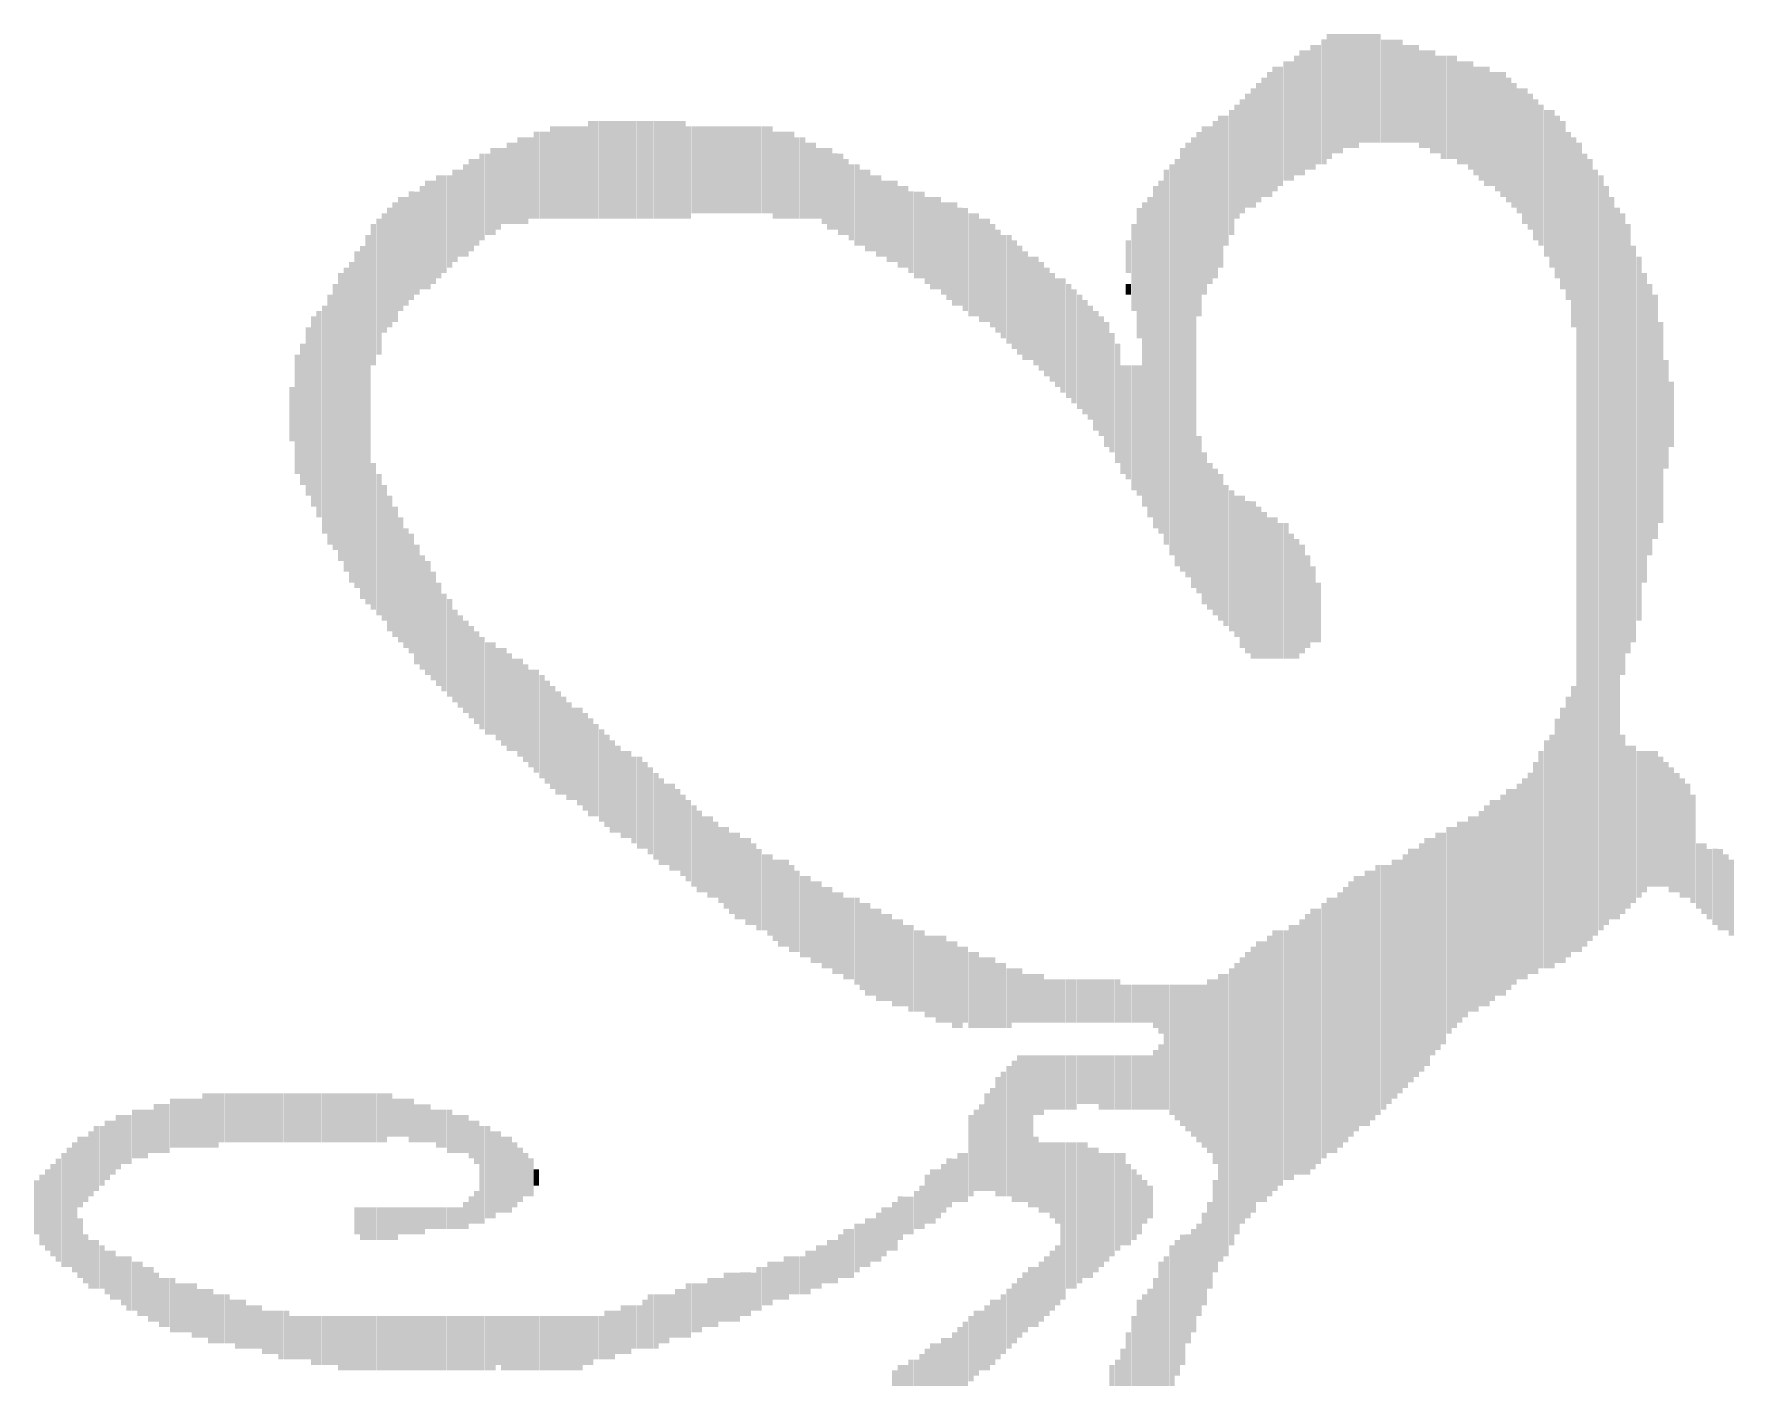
# Model space of a CAD drawing. Extents: x -10.1 to 20.4, y -11.4 to 45.8.
# Drawn here: x 13.762 to 17.103, y 35.564 to 38.205 of the extents above; entities that cross this region are included whole.
import ezdxf

# ---------------------------------------------------------------- set-up
doc = ezdxf.new("R2010")
doc.units = 0
doc.layers.add('21', color=41, linetype='CONTINUOUS')

# ---------------------------------------------------------------- blocks, each defined once
blk = doc.blocks.new('RECT')
blk.add_solid([(-0.5, -0.5), (0.5, -0.5), (-0.5, 0.5), (0.5, 0.5)])

msp = doc.modelspace()

# ---------------------------------------------------------------- block references
at = {"layer": '21', "rotation": 90}
for p, xscale, yscale in [((16.2756, 38.0606), 0.2452, 0.0106), ((16.2863, 38.0659), 0.2346, 0.0106), ((16.297, 38.0713), 0.2454, 0.0106), ((16.3076, 38.082), 0.2454, 0.0106), ((16.3183, 38.0873), 0.2346, 0.0106), ((16.329, 38.0873), 0.2346, 0.0106), ((16.3396, 38.0926), 0.224, 0.0106), ((16.3503, 38.0926), 0.224, 0.0106), ((16.361, 38.0926), 0.224, 0.0106), ((16.3716, 38.098), 0.2134, 0.0106), ((16.3823, 38.098), 0.2134, 0.0106), ((16.393, 38.098), 0.2134, 0.0106), ((16.4036, 38.098), 0.2134, 0.0106), ((16.4143, 38.0926), 0.2026, 0.0106), ((16.425, 38.0926), 0.2026, 0.0106), ((16.4358, 38.0926), 0.2026, 0.0108), ((16.4466, 38.0926), 0.2026, 0.0106), ((16.4572, 38.0873), 0.192, 0.0106), ((16.4679, 38.0873), 0.192, 0.0106), ((16.4786, 38.0873), 0.192, 0.0106), ((16.2223, 38.0339), 0.2346, 0.0106), ((16.2329, 38.0339), 0.2346, 0.0106), ((16.2436, 38.0446), 0.2346, 0.0106), ((16.2543, 38.05), 0.2454, 0.0106), ((16.265, 38.0553), 0.2346, 0.0106), ((16.4892, 38.0766), 0.192, 0.0106), ((16.4999, 38.0766), 0.192, 0.0106), ((16.5106, 38.0713), 0.2026, 0.0106), ((16.5212, 38.066), 0.192, 0.0106), ((16.5319, 38.0606), 0.2026, 0.0106), ((16.5426, 38.0606), 0.2026, 0.0106), ((16.5532, 38.0606), 0.2026, 0.0106), ((16.5639, 38.0499), 0.2026, 0.0106), ((16.5746, 38.0499), 0.2026, 0.0106), ((16.5852, 38.0446), 0.2132, 0.0106), ((16.1796, 38.0019), 0.2346, 0.0106), ((16.1903, 38.0073), 0.2454, 0.0106), ((16.2009, 38.018), 0.2454, 0.0106), ((16.2116, 38.0233), 0.2346, 0.0106), ((16.5959, 38.034), 0.2134, 0.0106), ((16.6066, 38.0286), 0.224, 0.0106), ((16.6172, 38.0233), 0.2346, 0.0106), ((16.6279, 38.018), 0.224, 0.0106), ((16.6386, 38.0126), 0.2346, 0.0106), ((16.6493, 38.0073), 0.2454, 0.0106), ((16.6599, 37.9966), 0.2452, 0.0106), ((16.1476, 37.9753), 0.224, 0.0106), ((16.1583, 37.9806), 0.2346, 0.0106), ((16.1689, 37.9913), 0.2346, 0.0106), ((16.6706, 37.986), 0.2454, 0.0106), ((16.6813, 37.9753), 0.2454, 0.0106), ((16.6919, 37.9646), 0.2666, 0.0106), ((16.7026, 37.9539), 0.2666, 0.0106), ((16.1156, 37.9326), 0.2454, 0.0106), ((16.1263, 37.954), 0.224, 0.0106), ((16.1369, 37.9646), 0.224, 0.0106), ((16.7133, 37.9379), 0.2772, 0.0106), ((16.7239, 37.9273), 0.2774, 0.0106), ((16.7346, 37.9113), 0.288, 0.0106), ((16.7453, 37.9006), 0.3094, 0.0106), ((14.7816, 37.9326), 0.1812, 0.0106), ((14.7923, 37.9326), 0.1812, 0.0106), ((14.8029, 37.9326), 0.1812, 0.0106), ((14.8136, 37.9326), 0.1812, 0.0106), ((14.8243, 37.9326), 0.1812, 0.0106), ((14.8349, 37.9326), 0.1812, 0.0106), ((14.8456, 37.9326), 0.1812, 0.0106), ((14.8563, 37.938), 0.192, 0.0106), ((14.8669, 37.938), 0.192, 0.0106), ((14.8776, 37.938), 0.192, 0.0106), ((14.8883, 37.938), 0.192, 0.0106), ((14.8989, 37.938), 0.192, 0.0106), ((14.9096, 37.938), 0.192, 0.0106), ((14.9203, 37.938), 0.192, 0.0106), ((14.9309, 37.938), 0.192, 0.0106), ((14.9416, 37.938), 0.192, 0.0106), ((14.9523, 37.938), 0.192, 0.0106), ((14.9629, 37.938), 0.192, 0.0106), ((14.9736, 37.938), 0.192, 0.0106), ((14.9843, 37.938), 0.192, 0.0106), ((14.995, 37.938), 0.192, 0.0106), ((15.0056, 37.938), 0.192, 0.0106), ((15.0163, 37.938), 0.192, 0.0106), ((15.027, 37.938), 0.192, 0.0106), ((15.0376, 37.938), 0.192, 0.0106), ((15.0483, 37.9326), 0.1812, 0.0106), ((15.059, 37.9379), 0.1706, 0.0106), ((15.0696, 37.9379), 0.1706, 0.0106), ((15.0803, 37.9379), 0.1706, 0.0106), ((15.091, 37.9379), 0.1706, 0.0106), ((15.1016, 37.9379), 0.1706, 0.0106), ((15.1123, 37.9379), 0.1706, 0.0106), ((15.123, 37.9379), 0.1706, 0.0106), ((15.1336, 37.9379), 0.1706, 0.0106), ((15.1443, 37.9379), 0.1706, 0.0106), ((15.155, 37.9379), 0.1706, 0.0106), ((15.1658, 37.9379), 0.1706, 0.0108), ((15.1766, 37.9379), 0.1706, 0.0106), ((15.1872, 37.9379), 0.1706, 0.0106), ((15.1979, 37.9379), 0.1706, 0.0106), ((15.2086, 37.9379), 0.1706, 0.0106), ((16.0623, 37.8579), 0.3306, 0.0106), ((16.0729, 37.8686), 0.3094, 0.0106), ((16.0836, 37.8793), 0.3094, 0.0106), ((16.0943, 37.8952), 0.2986, 0.0106), ((16.1049, 37.9166), 0.256, 0.0106), ((16.7559, 37.8846), 0.32, 0.0106), ((16.7666, 37.8686), 0.3306, 0.0106), ((14.6962, 37.9113), 0.16, 0.0106), ((14.7069, 37.9113), 0.16, 0.0106), ((14.7176, 37.9166), 0.1706, 0.0106), ((14.7283, 37.9166), 0.1706, 0.0106), ((14.7389, 37.922), 0.16, 0.0106), ((14.7496, 37.9273), 0.1706, 0.0106), ((14.7603, 37.9273), 0.1706, 0.0106), ((14.7709, 37.9273), 0.1706, 0.0106), ((15.2192, 37.9273), 0.1706, 0.0106), ((15.2299, 37.9273), 0.1706, 0.0106), ((15.2406, 37.9273), 0.1706, 0.0106), ((15.2512, 37.9273), 0.1706, 0.0106), ((15.2619, 37.922), 0.16, 0.0106), ((15.2726, 37.922), 0.16, 0.0106), ((15.2832, 37.9166), 0.1492, 0.0106), ((15.2939, 37.9166), 0.1492, 0.0106), ((16.0303, 37.5644), 0.8536, 0.0106), ((16.0409, 37.5591), 0.8856, 0.0106), ((16.0516, 37.8312), 0.3626, 0.0106), ((16.7773, 37.8472), 0.3306, 0.0106), ((16.7879, 37.8151), 0.3736, 0.0106), ((16.7986, 37.1963), 1.59, 0.0106), ((14.6216, 37.8686), 0.1814, 0.0106), ((14.6322, 37.8739), 0.1706, 0.0106), ((14.6429, 37.8846), 0.1706, 0.0106), ((14.6536, 37.8899), 0.16, 0.0106), ((14.6642, 37.8952), 0.1706, 0.0106), ((14.6749, 37.9006), 0.16, 0.0106), ((14.6856, 37.9059), 0.1492, 0.0106), ((15.3046, 37.9113), 0.1386, 0.0106), ((15.3152, 37.9059), 0.1492, 0.0106), ((15.3259, 37.9006), 0.16, 0.0106), ((15.3366, 37.8953), 0.1494, 0.0106), ((15.3472, 37.8899), 0.16, 0.0106), ((15.3579, 37.8846), 0.1494, 0.0106), ((16.0089, 37.5591), 0.8004, 0.0106), ((16.0196, 37.5644), 0.8322, 0.0106), ((16.8093, 37.1909), 1.558, 0.0106), ((16.8199, 37.1909), 1.5366, 0.0106), ((14.5361, 37.8099), 0.2132, 0.0108), ((14.5469, 37.8152), 0.2026, 0.0106), ((14.5576, 37.8259), 0.2026, 0.0106), ((14.5682, 37.8313), 0.192, 0.0106), ((14.5789, 37.8366), 0.1814, 0.0106), ((14.5896, 37.8473), 0.1814, 0.0106), ((14.6002, 37.8526), 0.1706, 0.0106), ((14.6109, 37.8579), 0.1812, 0.0106), ((15.3686, 37.8739), 0.1492, 0.0106), ((15.3793, 37.8686), 0.16, 0.0106), ((15.3899, 37.8633), 0.1494, 0.0106), ((15.4006, 37.8579), 0.16, 0.0106), ((15.4113, 37.8526), 0.1494, 0.0106), ((15.4219, 37.8473), 0.16, 0.0106), ((15.4326, 37.8419), 0.1492, 0.0106), ((15.4433, 37.8366), 0.16, 0.0106), ((15.4539, 37.8366), 0.16, 0.0106), ((15.9769, 37.5698), 0.6936, 0.0106), ((15.9876, 37.5698), 0.7364, 0.0106), ((15.9983, 37.5644), 0.7682, 0.0106), ((16.8306, 37.1856), 1.5046, 0.0106), ((16.8413, 37.1856), 1.4834, 0.0106), ((14.4826, 37.7726), 0.224, 0.0106), ((14.4933, 37.7779), 0.2132, 0.0106), ((14.504, 37.7886), 0.2134, 0.0106), ((14.5146, 37.7939), 0.2026, 0.0106), ((14.5253, 37.8046), 0.2026, 0.0106), ((15.4646, 37.8259), 0.16, 0.0106), ((15.4753, 37.8259), 0.16, 0.0106), ((15.4859, 37.8153), 0.16, 0.0106), ((15.4966, 37.8099), 0.1706, 0.0106), ((15.5073, 37.8099), 0.1706, 0.0106), ((15.5179, 37.7992), 0.1706, 0.0106), ((15.5286, 37.7939), 0.1812, 0.0106), ((15.5393, 37.7939), 0.1812, 0.0106), ((15.9556, 37.5698), 0.6296, 0.0106), ((15.9662, 37.5698), 0.6724, 0.0106), ((16.8519, 37.1803), 1.4514, 0.0106), ((16.8626, 37.1749), 1.4192, 0.0106), ((14.4506, 37.7351), 0.2348, 0.0106), ((14.4613, 37.7458), 0.235, 0.0106), ((14.472, 37.7565), 0.235, 0.0106), ((15.5499, 37.7833), 0.1814, 0.0106), ((15.5606, 37.7779), 0.192, 0.0106), ((15.5713, 37.7726), 0.2026, 0.0106), ((15.5819, 37.7673), 0.192, 0.0106), ((15.5926, 37.7619), 0.2026, 0.0106), ((15.6033, 37.7512), 0.2026, 0.0106), ((15.6139, 37.7512), 0.2026, 0.0106), ((15.9342, 37.7351), 0.2562, 0.0106), ((15.9449, 37.5751), 0.5976, 0.0106), ((16.8733, 37.1643), 1.398, 0.0106), ((16.8839, 37.3989), 0.9072, 0.0106), ((14.4293, 37.6925), 0.2776, 0.0106), ((14.44, 37.7085), 0.267, 0.0106), ((15.6246, 37.7405), 0.203, 0.0106), ((15.6353, 37.7405), 0.203, 0.0106), ((15.646, 37.7298), 0.203, 0.0106), ((15.6566, 37.7191), 0.2028, 0.0106), ((15.9236, 37.7459), 0.1706, 0.0106), ((16.8946, 37.4096), 0.8432, 0.0106), ((14.408, 37.4417), 0.6936, 0.0106), ((14.4186, 37.4471), 0.7256, 0.0106), ((15.6673, 37.7084), 0.2028, 0.0106), ((15.678, 37.7031), 0.2136, 0.0106), ((15.6886, 37.6925), 0.2136, 0.0106), ((15.6993, 37.6818), 0.2136, 0.0106), ((15.9129, 37.7673), 0.064, 0.0106), ((16.9053, 37.3991), 0.779, 0.0106), ((14.3866, 37.4417), 0.6296, 0.0106), ((14.3973, 37.4471), 0.6616, 0.0106), ((15.71, 37.6711), 0.2136, 0.0106), ((15.7206, 37.6658), 0.203, 0.0106), ((15.7313, 37.6605), 0.2136, 0.0106), ((15.742, 37.6498), 0.2136, 0.0106), ((16.916, 37.4098), 0.715, 0.0106), ((14.3653, 37.4524), 0.5656, 0.0106), ((14.376, 37.4471), 0.5976, 0.0106), ((15.7526, 37.6391), 0.2136, 0.0106), ((15.7633, 37.6285), 0.2136, 0.0106), ((15.774, 37.6178), 0.2136, 0.0106), ((15.7846, 37.6124), 0.2242, 0.0106), ((16.9266, 37.4311), 0.6084, 0.0106), ((14.3439, 37.4471), 0.491, 0.0106), ((14.3546, 37.4524), 0.5228, 0.0106), ((15.7953, 37.6018), 0.2242, 0.0106), ((15.8061, 37.5911), 0.2242, 0.0108), ((15.8169, 37.5804), 0.2242, 0.0106), ((15.9129, 37.7032), 0.0212, 0.0106), ((16.9373, 37.4471), 0.5336, 0.0106), ((16.948, 37.4524), 0.4802, 0.0106), ((14.3119, 37.4631), 0.3736, 0.0106), ((14.3226, 37.4578), 0.4056, 0.0106), ((14.3333, 37.4471), 0.4482, 0.0106), ((15.8276, 37.5698), 0.2242, 0.0106), ((15.8382, 37.5591), 0.2242, 0.0106), ((15.8489, 37.5431), 0.235, 0.0106), ((15.8596, 37.5324), 0.2348, 0.0106), ((14.3013, 37.4629), 0.3306, 0.0106), ((15.8702, 37.5163), 0.2454, 0.0106), ((15.8809, 37.5003), 0.2346, 0.0106), ((16.9586, 37.4416), 0.3946, 0.0106), ((14.2906, 37.4576), 0.2772, 0.0106), ((15.8916, 37.4789), 0.2346, 0.0106), ((14.2799, 37.4576), 0.2346, 0.0106), ((15.9022, 37.447), 0.2134, 0.0106), ((15.9129, 37.4416), 0.224, 0.0106), ((15.9236, 37.431), 0.2454, 0.0106), ((15.9342, 37.4256), 0.256, 0.0106), ((16.9693, 37.4576), 0.2132, 0.0106), ((16.98, 37.4576), 0.128, 0.0106), ((14.2693, 37.4576), 0.1066, 0.0106), ((16.0516, 37.2603), 0.3094, 0.0106), ((16.0623, 37.2336), 0.2986, 0.0106), ((14.4293, 37.2176), 0.288, 0.0106), ((16.0729, 37.2176), 0.288, 0.0106), ((16.0836, 37.2069), 0.288, 0.0106), ((14.44, 37.2016), 0.2774, 0.0106), ((14.4506, 37.1856), 0.2666, 0.0106), ((16.0943, 37.1963), 0.288, 0.0106), ((16.1049, 37.1803), 0.2774, 0.0106), ((14.4613, 37.1642), 0.2666, 0.0106), ((16.1156, 37.1696), 0.2774, 0.0106), ((16.1263, 37.1589), 0.2772, 0.0106), ((16.1369, 37.1481), 0.2988, 0.0106), ((16.1476, 37.1375), 0.299, 0.0106), ((16.1583, 37.1321), 0.3096, 0.0106), ((14.472, 37.1483), 0.256, 0.0106), ((14.4826, 37.1323), 0.2454, 0.0106), ((16.1689, 37.1268), 0.299, 0.0106), ((16.1796, 37.1214), 0.2882, 0.0106), ((16.1903, 37.1161), 0.2776, 0.0106), ((16.2009, 37.1161), 0.2776, 0.0106), ((14.4933, 37.1161), 0.2348, 0.0106), ((14.504, 37.1055), 0.235, 0.0106), ((16.2116, 37.1108), 0.267, 0.0106), ((16.2223, 37.1108), 0.267, 0.0106), ((16.2329, 37.1001), 0.2456, 0.0106), ((14.5146, 37.0841), 0.2348, 0.0106), ((16.2436, 37.0948), 0.235, 0.0106), ((16.2543, 37.0948), 0.2136, 0.0106), ((14.5253, 37.0681), 0.2242, 0.0106), ((14.5361, 37.0574), 0.2242, 0.0108), ((14.5469, 37.0415), 0.2136, 0.0106), ((16.265, 37.0895), 0.1816, 0.0106), ((16.2756, 37.0842), 0.1492, 0.0106), ((14.5576, 37.0254), 0.2028, 0.0106), ((16.2863, 37.0682), 0.1172, 0.0106), ((14.5682, 37.0094), 0.1922, 0.0106), ((14.5789, 36.9988), 0.1922, 0.0106), ((14.5896, 36.9828), 0.1816, 0.0106), ((14.6002, 36.9721), 0.1816, 0.0106), ((14.6109, 36.9615), 0.1816, 0.0106), ((14.6216, 36.9508), 0.1816, 0.0106), ((14.6322, 36.9401), 0.1816, 0.0106), ((14.6429, 36.9295), 0.1816, 0.0106), ((14.6536, 36.9188), 0.1816, 0.0106), ((14.6642, 36.9188), 0.1816, 0.0106), ((14.6749, 36.908), 0.1814, 0.0106), ((14.6856, 36.9026), 0.192, 0.0106), ((14.6962, 36.892), 0.192, 0.0106), ((14.7069, 36.8866), 0.1812, 0.0106), ((14.7176, 36.8813), 0.192, 0.0106), ((14.7283, 36.8706), 0.192, 0.0106), ((14.7389, 36.86), 0.192, 0.0106), ((14.7496, 36.8546), 0.2026, 0.0106), ((14.7603, 36.8439), 0.2026, 0.0106), ((14.7709, 36.8333), 0.2026, 0.0106), ((14.7816, 36.8226), 0.2026, 0.0106), ((16.7879, 36.6626), 0.5226, 0.0106), ((14.7923, 36.8119), 0.2026, 0.0106), ((14.8029, 36.8066), 0.192, 0.0106), ((14.8136, 36.796), 0.192, 0.0106), ((14.8243, 36.7906), 0.1812, 0.0106), ((14.8349, 36.7853), 0.192, 0.0106), ((16.7666, 36.6306), 0.5014, 0.0106), ((16.7773, 36.6466), 0.512, 0.0106), ((14.8456, 36.7746), 0.192, 0.0106), ((14.8563, 36.764), 0.192, 0.0106), ((14.8669, 36.7586), 0.1812, 0.0106), ((16.7559, 36.6199), 0.48, 0.0106), ((14.8776, 36.748), 0.1814, 0.0106), ((14.8883, 36.7373), 0.1814, 0.0106), ((14.8989, 36.7266), 0.1812, 0.0106), ((16.7346, 36.5931), 0.4482, 0.0106), ((16.7453, 36.5985), 0.459, 0.0106), ((16.8839, 36.6519), 0.352, 0.0106), ((14.9096, 36.7213), 0.1706, 0.0106), ((14.9203, 36.7106), 0.1706, 0.0106), ((14.9309, 36.7106), 0.1706, 0.0106), ((14.9416, 36.6999), 0.1706, 0.0106), ((14.9523, 36.6946), 0.1812, 0.0106), ((16.7239, 36.5825), 0.427, 0.0106), ((16.8946, 36.6466), 0.32, 0.0106), ((16.9053, 36.6519), 0.3092, 0.0106), ((16.916, 36.6519), 0.288, 0.0106), ((16.9266, 36.6573), 0.2774, 0.0106), ((16.9373, 36.6626), 0.2666, 0.0106), ((16.948, 36.6626), 0.2666, 0.0106), ((16.9586, 36.6573), 0.256, 0.0106), ((14.9629, 36.6893), 0.1706, 0.0106), ((14.9736, 36.6786), 0.1706, 0.0106), ((14.9843, 36.6679), 0.1706, 0.0106), ((16.7026, 36.5558), 0.395, 0.0106), ((16.7133, 36.5664), 0.4162, 0.0106), ((16.9693, 36.6519), 0.2452, 0.0106), ((16.98, 36.6413), 0.2454, 0.0106), ((16.9906, 36.6359), 0.2346, 0.0106), ((14.995, 36.6573), 0.1706, 0.0106), ((15.0056, 36.652), 0.16, 0.0106), ((15.0163, 36.6466), 0.1706, 0.0106), ((15.027, 36.6413), 0.16, 0.0106), ((16.6599, 36.5238), 0.395, 0.0106), ((16.6706, 36.5291), 0.3842, 0.0106), ((16.6813, 36.5398), 0.3842, 0.0106), ((16.6919, 36.5451), 0.3948, 0.0106), ((17.0013, 36.6252), 0.2346, 0.0106), ((17.012, 36.6199), 0.224, 0.0106), ((15.0376, 36.6306), 0.16, 0.0106), ((15.0483, 36.6199), 0.16, 0.0106), ((15.059, 36.6093), 0.16, 0.0106), ((16.6172, 36.4918), 0.395, 0.0106), ((16.6279, 36.5025), 0.395, 0.0106), ((16.6386, 36.5078), 0.3842, 0.0106), ((16.6493, 36.5131), 0.3948, 0.0106), ((17.0226, 36.6039), 0.2132, 0.0106), ((15.0696, 36.5986), 0.16, 0.0106), ((15.0803, 36.5933), 0.1494, 0.0106), ((15.091, 36.5879), 0.16, 0.0106), ((15.1016, 36.5826), 0.1494, 0.0106), ((15.1123, 36.5719), 0.1492, 0.0106), ((15.123, 36.5666), 0.16, 0.0106), ((16.5426, 36.4438), 0.4056, 0.0106), ((16.5532, 36.4491), 0.3948, 0.0106), ((16.5639, 36.4598), 0.395, 0.0106), ((16.5746, 36.4651), 0.3842, 0.0106), ((16.5852, 36.4758), 0.3842, 0.0106), ((16.5959, 36.4758), 0.3842, 0.0106), ((16.6066, 36.4864), 0.3842, 0.0106), ((15.1336, 36.5559), 0.16, 0.0106), ((15.1443, 36.5506), 0.1706, 0.0106), ((15.155, 36.5453), 0.16, 0.0106), ((15.1658, 36.5399), 0.1706, 0.0108), ((15.1766, 36.5346), 0.16, 0.0106), ((16.4892, 36.3904), 0.4482, 0.0106), ((16.4999, 36.4011), 0.4482, 0.0106), ((16.5106, 36.4118), 0.427, 0.0106), ((16.5212, 36.4225), 0.427, 0.0106), ((16.5319, 36.4278), 0.4162, 0.0106), ((17.0333, 36.5506), 0.128, 0.0106), ((17.044, 36.5452), 0.1386, 0.0106), ((15.1872, 36.5239), 0.16, 0.0106), ((15.1979, 36.5186), 0.1494, 0.0106), ((15.2086, 36.5133), 0.16, 0.0106), ((15.2192, 36.5026), 0.16, 0.0106), ((15.2299, 36.4972), 0.1706, 0.0106), ((15.2406, 36.4972), 0.1706, 0.0106), ((16.4358, 36.3478), 0.4696, 0.0108), ((16.4466, 36.3531), 0.459, 0.0106), ((16.4572, 36.3638), 0.459, 0.0106), ((16.4679, 36.3745), 0.459, 0.0106), ((16.4786, 36.3798), 0.4484, 0.0106), ((17.0546, 36.5346), 0.1386, 0.0106), ((17.0653, 36.5293), 0.1494, 0.0106), ((17.0761, 36.5239), 0.16, 0.0108), ((17.0869, 36.5186), 0.1494, 0.0106), ((17.0976, 36.5079), 0.1492, 0.0106), ((15.2512, 36.4866), 0.1706, 0.0106), ((15.2619, 36.4813), 0.16, 0.0106), ((15.2726, 36.4706), 0.16, 0.0106), ((15.2832, 36.4706), 0.16, 0.0106), ((16.361, 36.2998), 0.5016, 0.0106), ((16.3716, 36.3051), 0.491, 0.0106), ((16.3823, 36.3104), 0.5016, 0.0106), ((16.393, 36.3158), 0.491, 0.0106), ((16.4036, 36.3265), 0.491, 0.0106), ((16.4143, 36.3318), 0.4804, 0.0106), ((16.425, 36.3371), 0.4696, 0.0106), ((15.2939, 36.4599), 0.16, 0.0106), ((15.3046, 36.4599), 0.16, 0.0106), ((15.3152, 36.4491), 0.1602, 0.0106), ((15.3259, 36.4491), 0.1602, 0.0106), ((15.3366, 36.4384), 0.1602, 0.0106), ((15.3472, 36.4384), 0.1602, 0.0106), ((16.329, 36.2678), 0.5016, 0.0106), ((16.3396, 36.2784), 0.5016, 0.0106), ((16.3503, 36.2891), 0.5016, 0.0106), ((15.3579, 36.4278), 0.1602, 0.0106), ((15.3686, 36.4278), 0.1602, 0.0106), ((15.3793, 36.4224), 0.1708, 0.0106), ((15.3899, 36.4118), 0.171, 0.0106), ((15.4006, 36.4065), 0.1816, 0.0106), ((15.4113, 36.4011), 0.1708, 0.0106), ((15.4219, 36.3958), 0.1816, 0.0106), ((16.2756, 36.2304), 0.5122, 0.0106), ((16.2863, 36.2358), 0.5016, 0.0106), ((16.297, 36.2464), 0.5016, 0.0106), ((16.3076, 36.2571), 0.5016, 0.0106), ((16.3183, 36.2571), 0.5016, 0.0106), ((15.4326, 36.3904), 0.1708, 0.0106), ((15.4433, 36.3904), 0.1708, 0.0106), ((15.4539, 36.3798), 0.171, 0.0106), ((15.4646, 36.3798), 0.171, 0.0106), ((15.4753, 36.3744), 0.1602, 0.0106), ((15.4859, 36.3691), 0.1708, 0.0106), ((16.2329, 36.2038), 0.5016, 0.0106), ((16.2436, 36.2091), 0.491, 0.0106), ((16.2543, 36.2144), 0.5016, 0.0106), ((16.265, 36.2197), 0.5122, 0.0106), ((15.4966, 36.3638), 0.1602, 0.0106), ((15.5073, 36.3638), 0.1602, 0.0106), ((15.5179, 36.3531), 0.1602, 0.0106), ((15.5286, 36.3531), 0.1602, 0.0106), ((15.5393, 36.3478), 0.171, 0.0106), ((15.5499, 36.3478), 0.171, 0.0106), ((15.5606, 36.3424), 0.1602, 0.0106), ((15.5713, 36.3371), 0.1708, 0.0106), ((16.1689, 36.1664), 0.5122, 0.0106), ((16.1796, 36.1664), 0.5122, 0.0106), ((16.1903, 36.1771), 0.5122, 0.0106), ((16.2009, 36.1877), 0.5122, 0.0106), ((16.2116, 36.1931), 0.5016, 0.0106), ((16.2223, 36.1984), 0.4908, 0.0106), ((15.5819, 36.3318), 0.1602, 0.0106), ((15.5926, 36.3371), 0.1496, 0.0106), ((15.6033, 36.3265), 0.1496, 0.0106), ((15.6139, 36.3265), 0.1496, 0.0106), ((15.6246, 36.3211), 0.1388, 0.0106), ((15.6353, 36.3211), 0.1388, 0.0106), ((15.646, 36.3211), 0.1388, 0.0106), ((15.6566, 36.3158), 0.1282, 0.0106), ((15.6673, 36.3158), 0.1282, 0.0106), ((16.1263, 36.1131), 0.5336, 0.0106), ((16.1369, 36.1291), 0.523, 0.0106), ((16.1476, 36.1398), 0.523, 0.0106), ((16.1583, 36.1504), 0.523, 0.0106), ((15.678, 36.3103), 0.1172, 0.0106), ((15.6886, 36.3156), 0.1066, 0.0106), ((15.6993, 36.3156), 0.1066, 0.0106), ((15.71, 36.3103), 0.096, 0.0106), ((15.7206, 36.3103), 0.096, 0.0106), ((15.7313, 36.3103), 0.096, 0.0106), ((15.742, 36.3103), 0.096, 0.0106), ((15.7526, 36.305), 0.0854, 0.0106), ((15.7633, 36.305), 0.0854, 0.0106), ((15.774, 36.305), 0.0854, 0.0106), ((15.7846, 36.305), 0.0854, 0.0106), ((15.7953, 36.305), 0.0854, 0.0106), ((15.8061, 36.305), 0.0854, 0.0108), ((15.8169, 36.305), 0.0854, 0.0106), ((15.8276, 36.305), 0.0854, 0.0106), ((15.8382, 36.305), 0.0854, 0.0106), ((15.8489, 36.305), 0.0854, 0.0106), ((15.8596, 36.305), 0.0854, 0.0106), ((15.8702, 36.305), 0.0854, 0.0106), ((15.8809, 36.305), 0.0854, 0.0106), ((15.8916, 36.305), 0.0854, 0.0106), ((16.0729, 36.177), 0.3414, 0.0106), ((16.0836, 36.1663), 0.3626, 0.0106), ((16.0943, 36.0756), 0.5654, 0.0106), ((16.1049, 36.0809), 0.5546, 0.0106), ((16.1156, 36.0969), 0.544, 0.0106), ((15.9022, 36.2996), 0.0746, 0.0106), ((15.9129, 36.2996), 0.0746, 0.0106), ((15.9236, 36.2996), 0.0746, 0.0106), ((15.9342, 36.2996), 0.0746, 0.0106), ((15.9449, 36.2996), 0.0746, 0.0106), ((15.9556, 36.2996), 0.0746, 0.0106), ((15.9662, 36.2943), 0.0852, 0.0106), ((15.9769, 36.289), 0.096, 0.0106), ((15.9876, 36.2143), 0.2454, 0.0106), ((15.9983, 36.209), 0.256, 0.0106), ((16.0089, 36.2036), 0.2666, 0.0106), ((16.0196, 36.1983), 0.2774, 0.0106), ((16.0303, 36.193), 0.288, 0.0106), ((16.0409, 36.1876), 0.2986, 0.0106), ((16.0516, 36.1823), 0.3094, 0.0106), ((16.0623, 36.177), 0.32, 0.0106), ((15.9769, 36.1556), 0.128, 0.0106), ((15.6886, 36.049), 0.2774, 0.0106), ((15.6993, 36.0543), 0.288, 0.0106), ((15.71, 36.0543), 0.288, 0.0106), ((15.7206, 36.0489), 0.2986, 0.0106), ((15.7313, 36.1396), 0.1172, 0.0106), ((15.742, 36.1396), 0.1172, 0.0106), ((15.7526, 36.1449), 0.1066, 0.0106), ((15.7633, 36.1449), 0.1066, 0.0106), ((15.774, 36.1449), 0.1066, 0.0106), ((15.7846, 36.1449), 0.1066, 0.0106), ((15.7953, 36.1449), 0.1066, 0.0106), ((15.8061, 36.1449), 0.1066, 0.0108), ((15.8169, 36.1503), 0.096, 0.0106), ((15.8276, 36.1503), 0.096, 0.0106), ((15.8382, 36.1503), 0.096, 0.0106), ((15.8489, 36.1503), 0.096, 0.0106), ((15.8596, 36.1449), 0.1066, 0.0106), ((15.8702, 36.1449), 0.1066, 0.0106), ((15.8809, 36.1449), 0.1066, 0.0106), ((15.8916, 36.1449), 0.1066, 0.0106), ((15.9022, 36.1449), 0.1066, 0.0106), ((15.9129, 36.1449), 0.1066, 0.0106), ((15.9236, 36.1449), 0.1066, 0.0106), ((15.9342, 36.1449), 0.1066, 0.0106), ((15.9449, 36.1449), 0.1066, 0.0106), ((15.9556, 36.1449), 0.1066, 0.0106), ((15.9662, 36.1503), 0.1174, 0.0106), ((15.6566, 36.0383), 0.2346, 0.0106), ((15.6673, 36.0436), 0.2452, 0.0106), ((15.678, 36.049), 0.256, 0.0106), ((14.0346, 36.065), 0.096, 0.0106), ((14.0452, 36.065), 0.096, 0.0106), ((14.0559, 36.065), 0.096, 0.0106), ((14.0666, 36.065), 0.096, 0.0106), ((14.0772, 36.065), 0.096, 0.0106), ((14.0879, 36.065), 0.096, 0.0106), ((14.0986, 36.0703), 0.1066, 0.0106), ((14.1093, 36.0703), 0.1066, 0.0106), ((14.1199, 36.0703), 0.1066, 0.0106), ((14.1306, 36.0756), 0.096, 0.0106), ((14.1413, 36.0756), 0.096, 0.0106), ((14.1519, 36.0756), 0.096, 0.0106), ((14.1626, 36.0756), 0.096, 0.0106), ((14.1733, 36.0756), 0.096, 0.0106), ((14.1839, 36.0756), 0.096, 0.0106), ((14.1946, 36.0756), 0.096, 0.0106), ((14.2053, 36.0756), 0.096, 0.0106), ((14.2159, 36.0756), 0.096, 0.0106), ((14.2266, 36.0756), 0.096, 0.0106), ((14.2373, 36.0756), 0.096, 0.0106), ((14.2479, 36.0756), 0.096, 0.0106), ((14.2586, 36.0756), 0.096, 0.0106), ((14.2693, 36.0756), 0.096, 0.0106), ((14.2799, 36.0756), 0.096, 0.0106), ((14.2906, 36.0756), 0.096, 0.0106), ((14.3013, 36.0756), 0.096, 0.0106), ((14.3119, 36.0756), 0.096, 0.0106), ((14.3226, 36.0756), 0.096, 0.0106), ((14.3333, 36.0756), 0.096, 0.0106), ((14.3439, 36.0756), 0.096, 0.0106), ((14.3546, 36.0756), 0.096, 0.0106), ((14.3653, 36.0756), 0.096, 0.0106), ((14.376, 36.0756), 0.096, 0.0106), ((14.3866, 36.0756), 0.096, 0.0106), ((14.3973, 36.0756), 0.096, 0.0106), ((14.408, 36.0756), 0.096, 0.0106), ((14.4186, 36.0756), 0.096, 0.0106), ((14.4293, 36.0756), 0.096, 0.0106), ((14.44, 36.0756), 0.096, 0.0106), ((14.4506, 36.0756), 0.096, 0.0106), ((14.4613, 36.0809), 0.0852, 0.0106), ((14.472, 36.0756), 0.0746, 0.0106), ((14.4826, 36.0756), 0.0746, 0.0106), ((14.4933, 36.0756), 0.0746, 0.0106), ((14.504, 36.0703), 0.0854, 0.0106), ((15.6353, 36.0276), 0.192, 0.0106), ((15.646, 36.0329), 0.2026, 0.0106), ((13.9279, 36.0276), 0.1066, 0.0106), ((13.9386, 36.033), 0.096, 0.0106), ((13.9492, 36.033), 0.096, 0.0106), ((13.9599, 36.0436), 0.096, 0.0106), ((13.9706, 36.0436), 0.096, 0.0106), ((13.9812, 36.0436), 0.096, 0.0106), ((13.9919, 36.0489), 0.0852, 0.0106), ((14.0026, 36.0543), 0.096, 0.0106), ((14.0132, 36.0543), 0.096, 0.0106), ((14.0239, 36.0543), 0.096, 0.0106), ((14.5146, 36.0649), 0.0746, 0.0106), ((14.5253, 36.0649), 0.0746, 0.0106), ((14.5361, 36.0649), 0.0746, 0.0108), ((14.5469, 36.0596), 0.064, 0.0106), ((14.5576, 36.0543), 0.0746, 0.0106), ((14.5682, 36.0543), 0.0746, 0.0106), ((14.5789, 36.0489), 0.0852, 0.0106), ((14.5896, 36.0436), 0.0746, 0.0106), ((14.6002, 36.0436), 0.0746, 0.0106), ((14.6109, 36.0436), 0.0746, 0.0106), ((15.6033, 36.001), 0.16, 0.0106), ((15.6139, 36.0116), 0.16, 0.0106), ((15.6246, 36.0169), 0.1706, 0.0106), ((13.8743, 35.985), 0.128, 0.0106), ((13.885, 35.9956), 0.128, 0.0106), ((13.8958, 36.0009), 0.1172, 0.0108), ((13.9066, 36.0116), 0.1172, 0.0106), ((13.9172, 36.0169), 0.1066, 0.0106), ((14.6216, 36.0329), 0.0746, 0.0106), ((14.6322, 36.0276), 0.0852, 0.0106), ((14.6429, 35.9636), 0.192, 0.0106), ((14.6536, 35.9689), 0.1812, 0.0106), ((14.6642, 35.9636), 0.1706, 0.0106), ((14.6749, 35.9689), 0.16, 0.0106), ((13.8316, 35.8996), 0.2346, 0.0106), ((13.8423, 35.8996), 0.256, 0.0106), ((13.853, 35.9689), 0.1386, 0.0106), ((13.8636, 35.9743), 0.128, 0.0106), ((14.6856, 35.9636), 0.1494, 0.0106), ((14.6962, 35.9636), 0.1494, 0.0106), ((14.7069, 35.9636), 0.128, 0.0106), ((14.7176, 35.9636), 0.1066, 0.0106), ((15.7313, 35.9689), 0.1386, 0.0106), ((15.742, 35.9582), 0.1386, 0.0106), ((15.7526, 35.9582), 0.1386, 0.0106), ((15.7633, 35.9529), 0.1492, 0.0106), ((15.774, 35.9476), 0.16, 0.0106), ((15.7846, 35.8728), 0.3096, 0.0106), ((15.7953, 35.8836), 0.288, 0.0106), ((15.8061, 35.8836), 0.288, 0.0108), ((15.8169, 35.8889), 0.2772, 0.0106), ((15.8276, 35.8942), 0.2666, 0.0106), ((15.8382, 35.8889), 0.256, 0.0106), ((15.8489, 35.8943), 0.2454, 0.0106), ((13.7996, 35.8943), 0.1814, 0.0106), ((13.8103, 35.8942), 0.2026, 0.0106), ((13.821, 35.8943), 0.224, 0.0106), ((14.7283, 35.9636), 0.0852, 0.0106), ((14.7389, 35.9583), 0.0746, 0.0106), ((15.5499, 35.9369), 0.096, 0.0106), ((15.5606, 35.9476), 0.096, 0.0106), ((15.5713, 35.9529), 0.0852, 0.0106), ((15.5819, 35.9583), 0.096, 0.0106), ((15.5926, 35.9583), 0.096, 0.0106), ((15.8596, 35.8943), 0.224, 0.0106), ((15.8702, 35.8996), 0.2134, 0.0106), ((15.8809, 35.9049), 0.2026, 0.0106), ((15.8916, 35.9103), 0.192, 0.0106), ((15.9022, 35.9156), 0.1814, 0.0106), ((15.9129, 35.9049), 0.16, 0.0106), ((13.7676, 35.8996), 0.1066, 0.0106), ((13.7783, 35.8942), 0.1386, 0.0106), ((13.789, 35.8943), 0.16, 0.0106), ((14.7496, 35.9583), 0.032, 0.0106), ((15.5179, 35.9156), 0.096, 0.0106), ((15.5286, 35.9209), 0.1066, 0.0106), ((15.5393, 35.9263), 0.096, 0.0106), ((15.9236, 35.9049), 0.1386, 0.0106), ((15.9342, 35.9049), 0.1172, 0.0106), ((15.9449, 35.9103), 0.0854, 0.0106), ((16.0836, 35.8623), 0.1814, 0.0106), ((14.6216, 35.8943), 0.0534, 0.0106), ((14.6322, 35.8996), 0.064, 0.0106), ((15.4646, 35.8783), 0.0854, 0.0106), ((15.4753, 35.8836), 0.0746, 0.0106), ((15.4859, 35.8836), 0.0746, 0.0106), ((15.4966, 35.8942), 0.0746, 0.0106), ((15.5073, 35.8996), 0.0854, 0.0106), ((15.9556, 35.9103), 0.064, 0.0106), ((13.853, 35.8196), 0.1174, 0.0106), ((14.3973, 35.8729), 0.0532, 0.0106), ((14.408, 35.8676), 0.064, 0.0106), ((14.4186, 35.8676), 0.064, 0.0106), ((14.4293, 35.8676), 0.064, 0.0106), ((14.44, 35.8676), 0.064, 0.0106), ((14.4506, 35.8676), 0.064, 0.0106), ((14.4613, 35.8676), 0.064, 0.0106), ((14.472, 35.8676), 0.064, 0.0106), ((14.4826, 35.8729), 0.0532, 0.0106), ((14.4933, 35.8729), 0.0532, 0.0106), ((14.504, 35.8729), 0.0532, 0.0106), ((14.5146, 35.8729), 0.0532, 0.0106), ((14.5253, 35.8729), 0.0532, 0.0106), ((14.5361, 35.8782), 0.0426, 0.0108), ((14.5469, 35.8782), 0.0426, 0.0106), ((14.5576, 35.8782), 0.0426, 0.0106), ((14.5682, 35.8782), 0.0426, 0.0106), ((14.5789, 35.8782), 0.0426, 0.0106), ((14.5896, 35.8782), 0.0426, 0.0106), ((14.6002, 35.8782), 0.0426, 0.0106), ((14.6109, 35.8836), 0.0534, 0.0106), ((15.4006, 35.8303), 0.096, 0.0106), ((15.4113, 35.8356), 0.0854, 0.0106), ((15.4219, 35.8409), 0.096, 0.0106), ((15.4326, 35.8516), 0.096, 0.0106), ((15.4433, 35.8569), 0.0852, 0.0106), ((15.4539, 35.8623), 0.096, 0.0106), ((16.0623, 35.7981), 0.1816, 0.0106), ((16.0729, 35.8249), 0.1706, 0.0106), ((13.8636, 35.7983), 0.096, 0.0106), ((15.3472, 35.8036), 0.0854, 0.0106), ((15.3579, 35.8089), 0.096, 0.0106), ((15.3686, 35.8089), 0.096, 0.0106), ((15.3793, 35.8196), 0.096, 0.0106), ((15.3899, 35.8249), 0.0852, 0.0106), ((16.0196, 35.7181), 0.2562, 0.0106), ((16.0303, 35.7395), 0.2136, 0.0106), ((16.0409, 35.7554), 0.2028, 0.0106), ((16.0516, 35.7768), 0.1816, 0.0106), ((13.8743, 35.7876), 0.096, 0.0106), ((13.885, 35.7876), 0.096, 0.0106), ((13.8958, 35.7822), 0.0852, 0.0108), ((13.9066, 35.7715), 0.0856, 0.0106), ((13.9172, 35.7661), 0.0962, 0.0106), ((15.2832, 35.7715), 0.0856, 0.0106), ((15.2939, 35.7769), 0.0746, 0.0106), ((15.3046, 35.7822), 0.0852, 0.0106), ((15.3152, 35.7876), 0.0746, 0.0106), ((15.3259, 35.7929), 0.0852, 0.0106), ((15.3366, 35.7929), 0.0852, 0.0106), ((15.7633, 35.7555), 0.1176, 0.0106), ((15.774, 35.7661), 0.1176, 0.0106), ((15.9983, 35.6807), 0.2882, 0.0106), ((16.0089, 35.7021), 0.2668, 0.0106), ((13.9279, 35.7608), 0.0856, 0.0106), ((13.9386, 35.7554), 0.0962, 0.0106), ((13.9492, 35.7501), 0.1068, 0.0106), ((13.9599, 35.7448), 0.0962, 0.0106), ((13.9706, 35.7394), 0.1068, 0.0106), ((13.9812, 35.7341), 0.0962, 0.0106), ((13.9919, 35.7288), 0.107, 0.0106), ((15.1872, 35.7395), 0.0856, 0.0106), ((15.1979, 35.7448), 0.075, 0.0106), ((15.2086, 35.7501), 0.0856, 0.0106), ((15.2192, 35.7554), 0.0748, 0.0106), ((15.2299, 35.7554), 0.0748, 0.0106), ((15.2406, 35.7608), 0.0856, 0.0106), ((15.2512, 35.7661), 0.0748, 0.0106), ((15.2619, 35.7661), 0.0748, 0.0106), ((15.2726, 35.7661), 0.0748, 0.0106), ((15.7206, 35.7235), 0.1176, 0.0106), ((15.7313, 35.7235), 0.1176, 0.0106), ((15.742, 35.7341), 0.1176, 0.0106), ((15.7526, 35.7448), 0.1176, 0.0106), ((15.9769, 35.6434), 0.2988, 0.0106), ((15.9876, 35.6648), 0.2776, 0.0106), ((14.0026, 35.7234), 0.0962, 0.0106), ((14.0132, 35.7128), 0.0962, 0.0106), ((14.0239, 35.7128), 0.0962, 0.0106), ((14.0346, 35.7074), 0.1068, 0.0106), ((14.0452, 35.7021), 0.0962, 0.0106), ((14.0559, 35.7021), 0.0962, 0.0106), ((14.0666, 35.7021), 0.0962, 0.0106), ((14.0772, 35.6968), 0.107, 0.0106), ((15.0483, 35.6968), 0.107, 0.0106), ((15.059, 35.7021), 0.0962, 0.0106), ((15.0696, 35.7021), 0.0962, 0.0106), ((15.0803, 35.7075), 0.0856, 0.0106), ((15.091, 35.7128), 0.0962, 0.0106), ((15.1016, 35.7128), 0.0962, 0.0106), ((15.1123, 35.7181), 0.0856, 0.0106), ((15.123, 35.7234), 0.0962, 0.0106), ((15.1336, 35.7234), 0.0962, 0.0106), ((15.1443, 35.7234), 0.0962, 0.0106), ((15.155, 35.7288), 0.0856, 0.0106), ((15.1658, 35.7288), 0.0856, 0.0108), ((15.1766, 35.7341), 0.0748, 0.0106), ((15.6886, 35.6915), 0.1176, 0.0106), ((15.6993, 35.7021), 0.1176, 0.0106), ((15.71, 35.7128), 0.1176, 0.0106), ((15.9662, 35.6114), 0.2988, 0.0106), ((14.0879, 35.6914), 0.0962, 0.0106), ((14.0986, 35.6914), 0.0962, 0.0106), ((14.1093, 35.6861), 0.1068, 0.0106), ((14.1199, 35.6807), 0.096, 0.0106), ((14.1306, 35.6807), 0.096, 0.0106), ((14.1413, 35.6807), 0.096, 0.0106), ((14.1519, 35.6753), 0.0852, 0.0106), ((14.1626, 35.67), 0.096, 0.0106), ((14.1733, 35.67), 0.096, 0.0106), ((14.9629, 35.67), 0.096, 0.0106), ((14.9736, 35.6753), 0.1066, 0.0106), ((14.9843, 35.6753), 0.1066, 0.0106), ((14.995, 35.6807), 0.096, 0.0106), ((15.0056, 35.6807), 0.096, 0.0106), ((15.0163, 35.686), 0.0854, 0.0106), ((15.027, 35.6914), 0.0962, 0.0106), ((15.0376, 35.6914), 0.0962, 0.0106), ((15.646, 35.654), 0.128, 0.0106), ((15.6566, 35.6593), 0.1172, 0.0106), ((15.6673, 35.67), 0.1174, 0.0106), ((15.678, 35.6808), 0.1176, 0.0106), ((15.9342, 35.5526), 0.3306, 0.0106), ((15.9449, 35.574), 0.3094, 0.0106), ((15.9556, 35.5901), 0.299, 0.0106), ((14.1839, 35.6646), 0.0852, 0.0106), ((14.1946, 35.6646), 0.0852, 0.0106), ((14.2053, 35.6646), 0.0852, 0.0106), ((14.2159, 35.654), 0.0854, 0.0106), ((14.2266, 35.654), 0.0854, 0.0106), ((14.2373, 35.654), 0.0854, 0.0106), ((14.2479, 35.6487), 0.096, 0.0106), ((14.2586, 35.6487), 0.096, 0.0106), ((14.2693, 35.6433), 0.0852, 0.0106), ((14.2799, 35.6433), 0.0852, 0.0106), ((14.2906, 35.6433), 0.0852, 0.0106), ((14.3013, 35.6433), 0.0852, 0.0106), ((14.3119, 35.638), 0.096, 0.0106), ((14.3226, 35.638), 0.096, 0.0106), ((14.3333, 35.638), 0.096, 0.0106), ((14.3439, 35.638), 0.096, 0.0106), ((14.3546, 35.638), 0.096, 0.0106), ((14.3653, 35.6326), 0.1066, 0.0106), ((14.376, 35.6326), 0.1066, 0.0106), ((14.3866, 35.6326), 0.1066, 0.0106), ((14.3973, 35.6326), 0.1066, 0.0106), ((14.408, 35.6326), 0.1066, 0.0106), ((14.4186, 35.6326), 0.1066, 0.0106), ((14.4293, 35.6326), 0.1066, 0.0106), ((14.44, 35.6326), 0.1066, 0.0106), ((14.4506, 35.6326), 0.1066, 0.0106), ((14.4613, 35.6326), 0.1066, 0.0106), ((14.472, 35.6326), 0.1066, 0.0106), ((14.4826, 35.6326), 0.1066, 0.0106), ((14.4933, 35.6326), 0.1066, 0.0106), ((14.504, 35.6326), 0.1066, 0.0106), ((14.5146, 35.6326), 0.1066, 0.0106), ((14.5253, 35.6326), 0.1066, 0.0106), ((14.5361, 35.6326), 0.1066, 0.0108), ((14.5469, 35.6326), 0.1066, 0.0106), ((14.5576, 35.6326), 0.1066, 0.0106), ((14.5682, 35.6326), 0.1066, 0.0106), ((14.5789, 35.6326), 0.1066, 0.0106), ((14.5896, 35.6326), 0.1066, 0.0106), ((14.6002, 35.6326), 0.1066, 0.0106), ((14.6109, 35.6326), 0.1066, 0.0106), ((14.6216, 35.6326), 0.1066, 0.0106), ((14.6322, 35.6326), 0.1066, 0.0106), ((14.6429, 35.6326), 0.1066, 0.0106), ((14.6536, 35.6326), 0.1066, 0.0106), ((14.6642, 35.6326), 0.1066, 0.0106), ((14.6749, 35.638), 0.096, 0.0106), ((14.6856, 35.6326), 0.1066, 0.0106), ((14.6962, 35.6326), 0.1066, 0.0106), ((14.7069, 35.6326), 0.1066, 0.0106), ((14.7176, 35.6326), 0.1066, 0.0106), ((14.7283, 35.6326), 0.1066, 0.0106), ((14.7389, 35.6326), 0.1066, 0.0106), ((14.7496, 35.6326), 0.1066, 0.0106), ((14.7603, 35.6326), 0.1066, 0.0106), ((14.7709, 35.6326), 0.1066, 0.0106), ((14.7816, 35.6326), 0.1066, 0.0106), ((14.7923, 35.6326), 0.1066, 0.0106), ((14.8029, 35.6326), 0.1066, 0.0106), ((14.8136, 35.6326), 0.1066, 0.0106), ((14.8243, 35.6326), 0.1066, 0.0106), ((14.8349, 35.6326), 0.1066, 0.0106), ((14.8456, 35.638), 0.096, 0.0106), ((14.8563, 35.638), 0.096, 0.0106), ((14.8669, 35.6433), 0.0852, 0.0106), ((14.8776, 35.6433), 0.0852, 0.0106), ((14.8883, 35.6487), 0.096, 0.0106), ((14.8989, 35.6487), 0.096, 0.0106), ((14.9096, 35.654), 0.0854, 0.0106), ((14.9203, 35.6593), 0.096, 0.0106), ((14.9309, 35.6593), 0.096, 0.0106), ((14.9416, 35.6646), 0.0852, 0.0106), ((14.9523, 35.6646), 0.0852, 0.0106), ((15.6033, 35.622), 0.128, 0.0106), ((15.6139, 35.6327), 0.128, 0.0106), ((15.6246, 35.638), 0.1174, 0.0106), ((15.6353, 35.6433), 0.128, 0.0106), ((15.9236, 35.526), 0.32, 0.0106), ((15.5713, 35.5953), 0.1174, 0.0106), ((15.5819, 35.606), 0.1174, 0.0106), ((15.5926, 35.6113), 0.128, 0.0106), ((15.9129, 35.4993), 0.3094, 0.0106), ((15.5073, 35.5579), 0.1066, 0.0106), ((15.5179, 35.5686), 0.1066, 0.0106), ((15.5286, 35.574), 0.1174, 0.0106), ((15.5393, 35.5793), 0.1066, 0.0106), ((15.5499, 35.5846), 0.1172, 0.0106), ((15.5606, 35.5846), 0.1172, 0.0106), ((15.9022, 35.478), 0.288, 0.0106), ((15.4539, 35.5259), 0.1066, 0.0106), ((15.4646, 35.5366), 0.1066, 0.0106), ((15.4753, 35.542), 0.096, 0.0106), ((15.4859, 35.5473), 0.1066, 0.0106), ((15.4966, 35.5526), 0.096, 0.0106), ((15.8809, 35.4353), 0.3094, 0.0106), ((15.8916, 35.4566), 0.288, 0.0106)]:
    msp.add_blockref('RECT', p, dxfattribs=dict(at, xscale=xscale, yscale=yscale))

doc.saveas('drawing.dxf')
